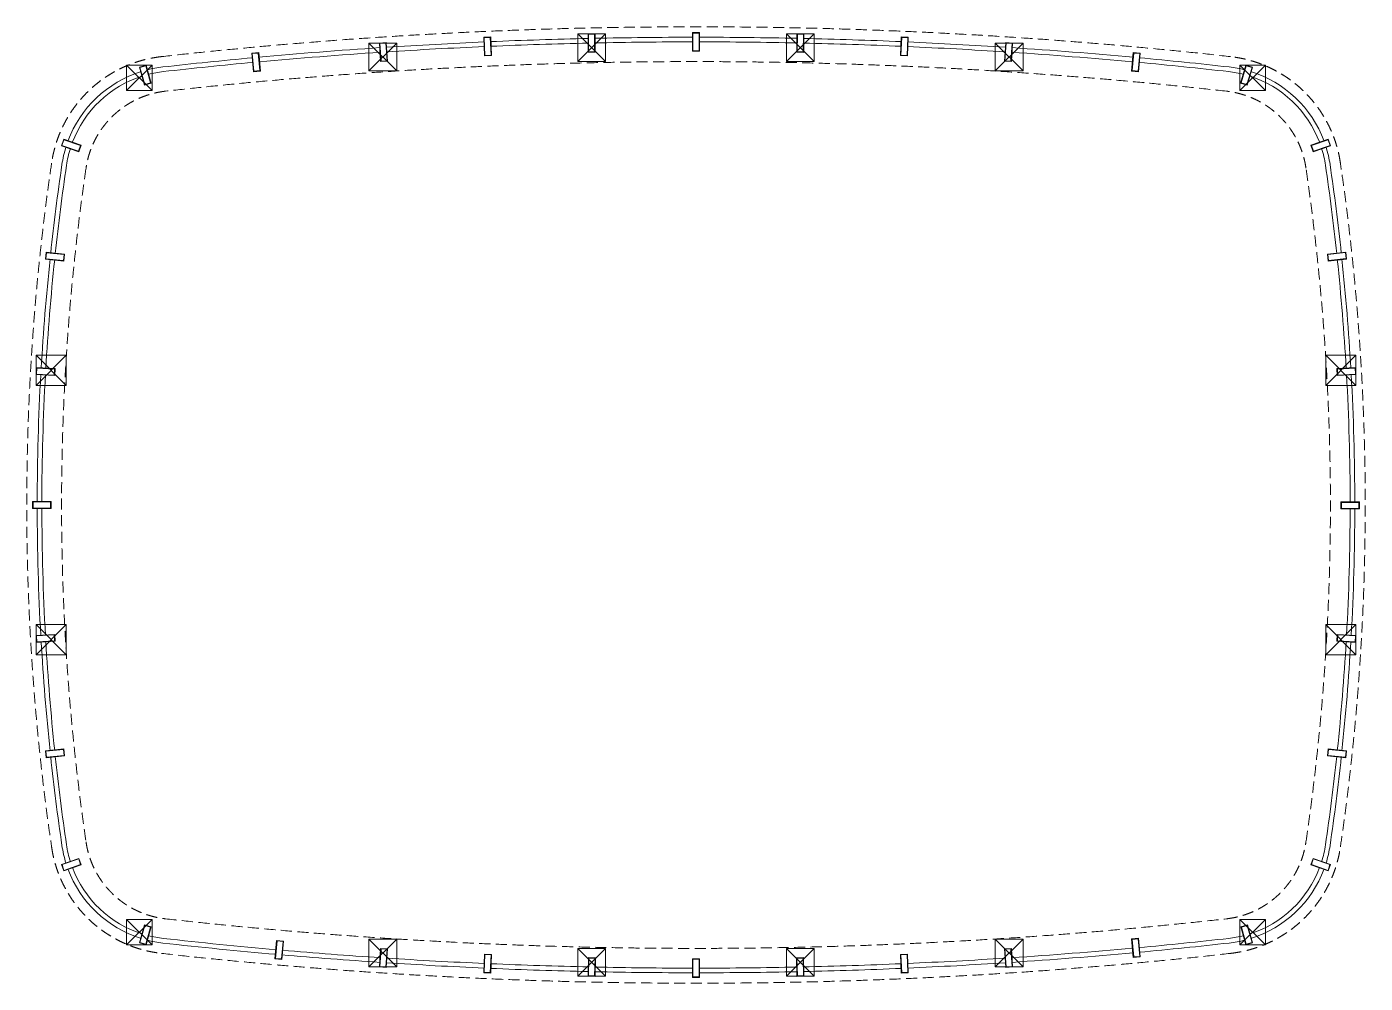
# Model space of a CAD drawing. Header units: millimetres. Extents: x 30350 to 88050, y 37399 to 78599.
import ezdxf

# ---------------------------------------------------------------- set-up
doc = ezdxf.new("R2010")
doc.units = ezdxf.units.MM
doc.linetypes.add('HIDDEN2', pattern=[4.7625, 3.175, -1.5875])
doc.layers.get('0').update_dxf_attribs({"lineweight": 20})
for name, color, linetype, lineweight in [('NDC_S_BEAM', 3, 'HIDDEN2', 15), ('NDC_S_HATCH COLUMN AND WALL', 251, 'Continuous', 13), ('NDC_S_HIDDEN', 8, 'HIDDEN2', 13), ('NDC_S_SLAB', 2, 'Continuous', 18), ('NDC_Table', 3, 'Continuous', 20)]:
    doc.layers.add(name, color=color, linetype=linetype, lineweight=lineweight)

# ---------------------------------------------------------------- blocks, each defined once
blk = doc.blocks.new('cotdung')
at = {"layer": 'NDC_S_HIDDEN', "ltscale": 100}
for p, q in [((-0.5, 0.5), (0.5, -0.5)), ((0.5, 0.5), (-0.5, -0.5))]:
    blk.add_line(p, q, dxfattribs=at)
blk.add_lwpolyline([(-0.5, 0.5), (0.5, 0.5), (0.5, -0.5), (-0.5, -0.5)], close=True, dxfattribs=at)
blk = doc.blocks.new('B800x400')
at = {"layer": 'NDC_S_HATCH COLUMN AND WALL', "ltscale": 100}
h = blk.add_hatch(color=256, dxfattribs=at)
h.dxf.hatch_style = 1
h.paths.add_polyline_path([(150, 400), (-150, 400), (-150, -400), (150, -400)])
h.paths.add_polyline_path([(130, -380), (-130, -380), (-130, 380), (130, 380)], flags=16)
at = {"layer": 'NDC_Table', "ltscale": 100}
for points in [[(-150, -400), (150, -400), (150, 400), (-150, 400)], [(-130, -380), (130, -380), (130, 380), (-130, 380)]]:
    blk.add_lwpolyline(points, close=True, dxfattribs=at)

msp = doc.modelspace()

# ---------------------------------------------------------------- linework, layer by layer
at = {"layer": 'NDC_S_BEAM', "ltscale": 150}
for points in [[(86980, 72729, 0.340955), (82237, 77315, 0.055736), (36163, 77315, 0.340955), (31420, 72729, 0.072659), (31420, 43269, 0.340955), (36163, 38683, 0.055736), (82237, 38683, 0.340955), (86980, 43269, 0.072659)], [(85495, 72512, 0.340955), (82070, 75825, 0.055736), (36330, 75825, 0.340955), (32905, 72512, 0.072659), (32905, 43486, 0.340955), (36330, 40174, 0.055736), (82070, 40174, 0.340955), (85495, 43486, 0.072659)]]:
    msp.add_lwpolyline(points, format="xyb", close=True, dxfattribs=at)
at = {"layer": 'NDC_S_SLAB'}
for points in [[(50079, 77948, 0.005127), (45843, 77717)], [(54570, 78097, 0.005117), (50339, 77959)], [(54570, 77897, 0.005111), (50347, 77759)], [(59070, 78149, 0.005125), (54830, 78103)], [(59070, 77949, 0.00513), (54830, 77903)], [(63568, 78103, 0.005123), (59330, 78149)], [(63567, 77903, 0.005126), (59330, 77949)], [(68053, 77759, 0.005115), (63827, 77897)], [(68061, 77959, 0.005119), (63828, 78097)], [(72557, 77717, 0.005127), (68321, 77948)], [(45583, 77701, 0.006348), (40348, 77288)], [(45596, 77501, 0.006347), (40366, 77089)], [(50087, 77748, 0.005127), (45856, 77518)], [(72544, 77518, 0.005127), (68312, 77748)], [(78034, 77089, 0.006347), (72804, 77501)], [(78052, 77288, 0.006348), (72817, 77701)], [(40089, 77264, 0.004708), (36213, 76868, 0.035143), (35530, 76742)], [(40107, 77065, 0.004708), (36236, 76669, 0.034879), (35585, 76550)], [(82810, 76551, 0.034613), (82164, 76669, 0.004708), (78293, 77065)], [(82868, 76743, 0.035015), (82187, 76868, 0.004708), (78311, 77264)], [(35280, 76671, 0.231444), (32125, 73677)], [(35335, 76479, 0.230883), (32314, 73611)], [(86086, 73611, 0.231162), (83061, 76480)], [(86275, 73677, 0.231578), (83118, 76672)], [(32041, 73431, 0.039781), (31866, 72664, 0.009476), (31382, 68850)], [(32230, 73365, 0.039471), (32063, 72635, 0.009475), (31581, 68829)], [(86819, 68829, 0.009475), (86337, 72635, 0.039471), (86170, 73365)], [(87018, 68850, 0.009475), (86534, 72664, 0.039781), (86359, 73431)], [(31354, 68591, 0.011632), (30971, 63887)], [(31553, 68570, 0.011631), (31171, 63876)], [(87229, 63876, 0.011631), (86847, 68570)], [(87429, 63887, 0.011632), (87046, 68591)], [(30956, 63628, 0.013559), (30800, 58129)], [(31156, 63616, 0.013558), (31000, 58129)], [(87400, 58109, 0.013607), (87244, 63616)], [(87600, 58109, 0.013608), (87444, 63628)], [(30800, 57869, 0.013553), (30956, 52372)], [(31000, 57869, 0.013552), (31156, 52384)], [(87244, 52384, 0.013503), (87400, 57849)], [(87444, 52372, 0.013504), (87600, 57849)], [(30971, 52113, 0.011634), (31354, 47408)], [(31171, 52124, 0.011633), (31553, 47429)], [(86847, 47429, 0.011633), (87229, 52124)], [(87046, 47408, 0.011634), (87429, 52113)], [(31382, 47149, 0.009478), (31866, 43334, 0.039871), (32041, 42566)], [(31581, 47170, 0.009477), (32063, 43363, 0.039612), (32231, 42630)], [(86169, 42630, 0.039612), (86337, 43363, 0.009477), (86819, 47170)], [(86359, 42566, 0.039871), (86534, 43334, 0.009478), (87018, 47149)], [(32126, 42320, 0.231314), (35279, 39327, 0.231314)], [(32315, 42385, 0.230685), (35334, 39520, 0.230685)], [(83066, 39520, 0.230685), (86085, 42385)], [(83121, 39327, 0.231314), (86274, 42320)], [(35529, 39256, 0.035177), (36213, 39130, 0.005921), (41088, 38644)], [(35584, 39449, 0.034927), (36236, 39329, 0.005921), (41105, 38843)], [(78293, 38933, 0.004708), (82164, 39329, 0.034927), (82816, 39449)], [(78311, 38734, 0.004708), (82187, 39130, 0.035177), (82871, 39256)], [(41364, 38820, 0.005135), (45596, 38497)], [(72804, 38497, 0.006347), (78034, 38909)], [(72817, 38298, 0.006348), (78052, 38710)], [(41347, 38621, 0.005135), (45583, 38298)], [(45843, 38281, 0.005127), (50079, 38050)], [(45856, 38480, 0.005127), (50088, 38250)], [(50347, 38239, 0.005122), (54579, 38101)], [(54839, 38095, 0.005119), (59070, 38049)], [(59330, 38049, 0.005119), (63561, 38095)], [(63821, 38101, 0.005122), (68053, 38239)], [(68312, 38250, 0.005127), (72544, 38480)], [(68321, 38050, 0.005127), (72557, 38281)], [(50339, 38039, 0.005122), (54574, 37901)], [(54834, 37895, 0.00512), (59070, 37849)], [(59330, 37849, 0.00512), (63566, 37895)], [(63826, 37901, 0.005122), (68061, 38039)]]:
    msp.add_lwpolyline(points, format="xyb", dxfattribs=at)

# ---------------------------------------------------------------- block references
for p, xscale, yscale in [((45700, 77300), 1200, 1200), ((54700, 77700), 1200, 1200), ((63700, 77700), 1200, 1200), ((72700, 77300), 1200, 1200), ((35199, 76400), 1100, 1100), ((83199, 76400), 1100, 1100), ((31400, 63800), 1300, 1300), ((87000, 63800), 1300, 1300), ((31400, 52200), 1300, 1300), ((87000, 52200), 1300, 1300), ((35200, 39600), 1100, 1100), ((83200, 39600), 1100, 1100), ((45700, 38700), 1200, 1200), ((72700, 38700), 1200, 1200), ((54700, 38300), 1200, 1200), ((63700, 38300), 1200, 1200)]:
    msp.add_blockref('cotdung', p, dxfattribs=dict(xscale=xscale, yscale=yscale))
for p, rotation in [((45726, 77509), 3.737665374542365), ((50217, 77754), 2.486610303426885), ((63697, 77900), 359.5082935263914), ((68183, 77754), 357.494348962567), ((72674, 77509), 356.2569052060816), ((40237, 77077), 5.261044640696816), ((78163, 77077), 354.7379633588968), ((35459, 76516), 15.86742947287745), ((82936, 76517), 343.4148630031031), ((32270, 73489), 70.88801881192366), ((86130, 73489), 289.1119811880765), ((31567, 68699), 83.92638815781373), ((86833, 68700), 276.0779057259236), ((31163, 63746), 86.75641969004519), ((87237, 63746), 273.243580309955), ((31000, 57999), 89.97974127780954), ((87400, 57979), 269.9797412778095), ((31163, 52254), 93.243580309955), ((87237, 52254), 266.7564196900445), ((31567, 47300), 96.02366361485616), ((86833, 47300), 263.9763363851437), ((32271, 42507), 108.8489862595408), ((86129, 42507), 251.1510137404605), ((35458, 39483), 164.198406080284), ((82942, 39483), 195.8015939197169), ((41235, 38832), 175.0141146402783), ((78163, 38921), 185.2656175407825), ((45726, 38489), 176.2621008517798), ((72674, 38489), 183.7401083378933), ((50217, 38245), 177.5089414067861), ((54709, 38098), 178.7550027196264), ((59200, 38049), 180.0000000000268), ((63691, 38098), 181.2457140006091), ((68183, 38245), 182.4937555842812)]:
    msp.add_blockref('B800x400', p, dxfattribs=dict(rotation=rotation))
for p in [(54700, 77900), (59200, 77949)]:
    msp.add_blockref('B800x400', p)

doc.saveas('drawing.dxf')
